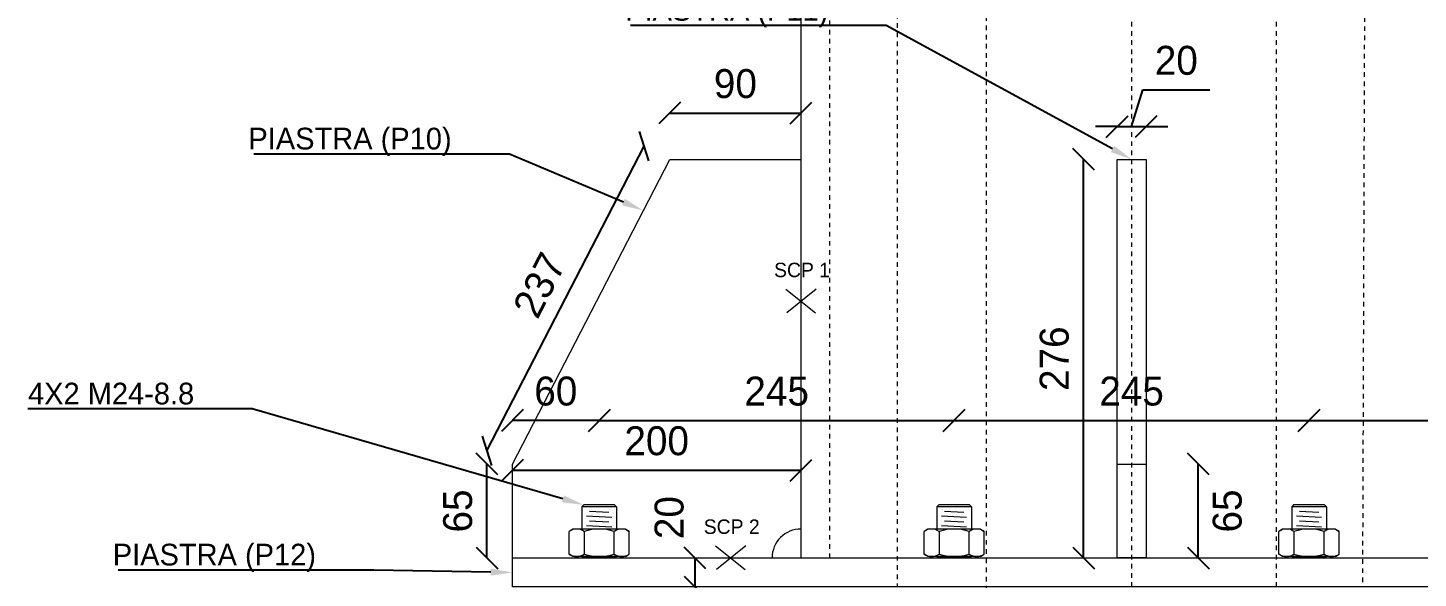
# Model space of a CAD drawing. Header units: millimetres. Extents: x -6949 to 549764, y -83146 to 127128.
# Drawn here: x 16166 to 17127, y -54581 to -54200 of the extents above; entities that cross this region are included whole.
import ezdxf
from ezdxf import colors
from ezdxf.entities.mleader import LeaderData, LeaderLine
from ezdxf.math import Vec2, Vec3

# ---------------------------------------------------------------- set-up
doc = ezdxf.new("R2010")
doc.units = ezdxf.units.MM
doc.linetypes.add('Tratto', pattern=[6.35, 3.175, -3.175])
for name, color, linetype, lineweight in [('armatura', 1, 'Continuous', 15), ('bulloni', 5, 'Continuous', 9), ('piastra', 6, 'Continuous', 18), ('S-COLS', 7, 'Continuous', 18), ('tratteggio', 253, 'Tratto', 15)]:
    doc.layers.add(name, color=color, linetype=linetype, lineweight=lineweight)
doc.layers.add('quote', color=7, linetype='Continuous', lineweight=5, true_color=0x383838)
doc.styles.get("Standard").update_dxf_attribs({"font": ''})
doc.styles.get('Standard').set_extended_font_data('Bahnschrift Light')
doc.dimstyles.new('Q 1_15', dxfattribs={"dimtxt": 20, "dimasz": 15, "dimexe": 0.18, "dimexo": 0.0625, "dimgap": 10, "dimtad": 2, "dimdec": 0, "dimzin": 0, "dimdsep": 46, "dimtxsty": 'Standard', "dimblk": 'OBLIQUE', "dimcen": 0, "dimse1": 1, "dimse2": 1, "dimadec": 0, "dimazin": 0, "dimtfac": 1, "dimtdec": 0, "dimtofl": 0, "dimtmove": 1, "dimatfit": 3, "dimfxl": 1, "dimtolj": 1, "dimtzin": 0, "dimarcsym": 1})

# ---------------------------------------------------------------- blocks, each defined once
blk = doc.blocks.new('_Oblique')
at = {"color": 0, "linetype": 'ByBlock', "lineweight": -2}
blk.add_line((-0.5, -0.5), (0.5, 0.5), dxfattribs=at)
blk = doc.blocks.new('*D830')
at = {"layer": 'Defpoints', "color": 0, "transparency": 16777216}
for p in [(16700.61, -54259.18), (16609.86, -54291.21), (16700.61, -54291.21)]:
    blk.add_point(p, dxfattribs=at)
at = {"layer": 'quote', "color": 0, "lineweight": -2, "transparency": 16777216}
blk.add_line((16609.86, -54259.18), (16700.61, -54259.18), dxfattribs=at)
at = {"layer": 'quote', "color": 0, "lineweight": -2, "transparency": 16777216, "xscale": 15, "yscale": 15, "zscale": 15, "rotation": 180}
blk.add_blockref('_Oblique', (16609.86, -54259.18), dxfattribs=at)
at = {"layer": 'quote', "color": 0, "lineweight": -2, "transparency": 16777216, "xscale": 15, "yscale": 15, "zscale": 15}
blk.add_blockref('_Oblique', (16700.61, -54259.18), dxfattribs=at)
at = {"layer": 'quote', "color": 0, "transparency": 16777216, "insert": (16655.24, -54238.95), "char_height": 20, "attachment_point": 5}
blk.add_mtext('\\A1;90', dxfattribs=at)
blk = doc.blocks.new('*D832')
at = {"layer": 'Defpoints', "color": 0, "transparency": 16777216}
for p in [(16592.24, -54282.1), (16609.86, -54291.21), (16501.08, -54501.76)]:
    blk.add_point(p, dxfattribs=at)
at = {"layer": 'quote', "color": 0, "lineweight": -2, "transparency": 16777216}
blk.add_line((16483.45, -54492.66), (16592.24, -54282.1), dxfattribs=at)
at = {"layer": 'quote', "color": 0, "lineweight": -2, "transparency": 16777216, "xscale": 15, "yscale": 15, "zscale": 15}
for p, rotation in [((16592.24, -54282.1), 62.67610907251751), ((16483.45, -54492.66), 242.6761090725175)]:
    blk.add_blockref('_Oblique', p, dxfattribs=dict(at, rotation=rotation))
at = {"layer": 'quote', "color": 0, "transparency": 16777216, "insert": (16519.89, -54378.1), "char_height": 20, "attachment_point": 5, "rotation": 62.67611}
blk.add_mtext('\\A1;237', dxfattribs=at)
blk = doc.blocks.new('*D833')
at = {"layer": 'Defpoints', "color": 0, "transparency": 16777216}
for p in [(16483.48, -54501.76), (16501.08, -54501.76), (16501.08, -54566.72)]:
    blk.add_point(p, dxfattribs=at)
at = {"layer": 'quote', "color": 0, "lineweight": -2, "transparency": 16777216}
blk.add_line((16483.48, -54566.72), (16483.48, -54501.76), dxfattribs=at)
at = {"layer": 'quote', "color": 0, "lineweight": -2, "transparency": 16777216, "xscale": 15, "yscale": 15, "zscale": 15}
for p, rotation in [((16483.48, -54501.76), 90), ((16483.48, -54566.72), 270)]:
    blk.add_blockref('_Oblique', p, dxfattribs=dict(at, rotation=rotation))
at = {"layer": 'quote', "color": 0, "transparency": 16777216, "insert": (16463.38, -54534.24), "char_height": 20, "attachment_point": 5, "rotation": 90}
blk.add_mtext('\\A1;65', dxfattribs=at)
blk = doc.blocks.new('*D836')
at = {"layer": 'Defpoints', "color": 0, "transparency": 16777216}
for p in [(16939.11, -54268.5), (16919.11, -54291.21), (16939.11, -54291.21)]:
    blk.add_point(p, dxfattribs=at)
at = {"layer": 'quote', "color": 0, "lineweight": -2, "transparency": 16777216}
for p, q in [((16929.11, -54268.5), (16936.73, -54243.09)), ((16936.73, -54243.09), (16983.25, -54243.09)), ((16919.11, -54268.5), (16904.11, -54268.5)), ((16919.11, -54268.5), (16939.11, -54268.5)), ((16939.11, -54268.5), (16954.11, -54268.5))]:
    blk.add_line(p, q, dxfattribs=at)
at = {"layer": 'quote', "color": 0, "lineweight": -2, "transparency": 16777216, "xscale": 15, "yscale": 15, "zscale": 15}
blk.add_blockref('_Oblique', (16919.11, -54268.5), dxfattribs=at)
at = {"layer": 'quote', "color": 0, "lineweight": -2, "transparency": 16777216, "xscale": 15, "yscale": 15, "zscale": 15, "rotation": 180}
blk.add_blockref('_Oblique', (16939.11, -54268.5), dxfattribs=at)
at = {"layer": 'quote', "color": 0, "transparency": 16777216, "insert": (16959.99, -54222.87), "char_height": 20, "attachment_point": 5}
blk.add_mtext('\\A1;20', dxfattribs=at)
blk = doc.blocks.new('*D837')
at = {"layer": 'Defpoints', "color": 0, "transparency": 16777216}
for p in [(16895.93, -54291.21), (16919.11, -54291.21), (16919.11, -54566.72)]:
    blk.add_point(p, dxfattribs=at)
at = {"layer": 'quote', "color": 0, "lineweight": -2, "transparency": 16777216}
blk.add_line((16895.93, -54566.72), (16895.93, -54291.21), dxfattribs=at)
at = {"layer": 'quote', "color": 0, "lineweight": -2, "transparency": 16777216, "xscale": 15, "yscale": 15, "zscale": 15}
for p, rotation in [((16895.93, -54291.21), 90), ((16895.93, -54566.72), 270)]:
    blk.add_blockref('_Oblique', p, dxfattribs=dict(at, rotation=rotation))
at = {"layer": 'quote', "color": 0, "transparency": 16777216, "insert": (16875.72, -54428.96), "char_height": 20, "attachment_point": 5, "rotation": 90}
blk.add_mtext('\\A1;276', dxfattribs=at)
blk = doc.blocks.new('*D838')
at = {"layer": 'Defpoints', "color": 0, "transparency": 16777216}
for p in [(16939.11, -54501.76), (16975.18, -54501.76), (16939.11, -54566.72)]:
    blk.add_point(p, dxfattribs=at)
at = {"layer": 'quote', "color": 0, "lineweight": -2, "transparency": 16777216}
blk.add_line((16975.18, -54566.72), (16975.18, -54501.76), dxfattribs=at)
at = {"layer": 'quote', "color": 0, "lineweight": -2, "transparency": 16777216, "xscale": 15, "yscale": 15, "zscale": 15}
for p, rotation in [((16975.18, -54501.76), 90), ((16975.18, -54566.72), 270)]:
    blk.add_blockref('_Oblique', p, dxfattribs=dict(at, rotation=rotation))
at = {"layer": 'quote', "color": 0, "transparency": 16777216, "insert": (16995.28, -54534.24), "char_height": 20, "attachment_point": 5, "rotation": 90}
blk.add_mtext('\\A1;65', dxfattribs=at)
blk = doc.blocks.new('*D840')
at = {"layer": 'Defpoints', "color": 0, "transparency": 16777216}
for p in [(16806.41, -54471.69), (16561.11, -54530.04), (16806.41, -54530.04)]:
    blk.add_point(p, dxfattribs=at)
at = {"layer": 'quote', "color": 0, "lineweight": -2, "transparency": 16777216}
blk.add_line((16561.11, -54471.69), (16806.41, -54471.69), dxfattribs=at)
at = {"layer": 'quote', "color": 0, "lineweight": -2, "transparency": 16777216, "xscale": 15, "yscale": 15, "zscale": 15, "rotation": 180}
blk.add_blockref('_Oblique', (16561.11, -54471.69), dxfattribs=at)
at = {"layer": 'quote', "color": 0, "lineweight": -2, "transparency": 16777216, "xscale": 15, "yscale": 15, "zscale": 15}
blk.add_blockref('_Oblique', (16806.41, -54471.69), dxfattribs=at)
at = {"layer": 'quote', "color": 0, "transparency": 16777216, "insert": (16683.76, -54451.48), "char_height": 20, "attachment_point": 5}
blk.add_mtext('\\A1;245', dxfattribs=at)
blk = doc.blocks.new('*D841')
at = {"layer": 'Defpoints', "color": 0, "transparency": 16777216}
for p in [(17051.71, -54471.69), (16806.41, -54530.04), (17051.71, -54530.04)]:
    blk.add_point(p, dxfattribs=at)
at = {"layer": 'quote', "color": 0, "lineweight": -2, "transparency": 16777216}
blk.add_line((16806.41, -54471.69), (17051.71, -54471.69), dxfattribs=at)
at = {"layer": 'quote', "color": 0, "lineweight": -2, "transparency": 16777216, "xscale": 15, "yscale": 15, "zscale": 15, "rotation": 180}
blk.add_blockref('_Oblique', (16806.41, -54471.69), dxfattribs=at)
at = {"layer": 'quote', "color": 0, "lineweight": -2, "transparency": 16777216, "xscale": 15, "yscale": 15, "zscale": 15}
blk.add_blockref('_Oblique', (17051.71, -54471.69), dxfattribs=at)
at = {"layer": 'quote', "color": 0, "transparency": 16777216, "insert": (16929.06, -54451.48), "char_height": 20, "attachment_point": 5}
blk.add_mtext('\\A1;245', dxfattribs=at)
blk = doc.blocks.new('*D842')
at = {"layer": 'Defpoints', "color": 0, "transparency": 16777216}
for p in [(17297.01, -54471.69), (17051.71, -54530.04), (17297.01, -54530.04)]:
    blk.add_point(p, dxfattribs=at)
at = {"layer": 'quote', "color": 0, "lineweight": -2, "transparency": 16777216}
blk.add_line((17051.71, -54471.69), (17297.01, -54471.69), dxfattribs=at)
at = {"layer": 'quote', "color": 0, "lineweight": -2, "transparency": 16777216, "xscale": 15, "yscale": 15, "zscale": 15, "rotation": 180}
blk.add_blockref('_Oblique', (17051.71, -54471.69), dxfattribs=at)
at = {"layer": 'quote', "color": 0, "lineweight": -2, "transparency": 16777216, "xscale": 15, "yscale": 15, "zscale": 15}
blk.add_blockref('_Oblique', (17297.01, -54471.69), dxfattribs=at)
at = {"layer": 'quote', "color": 0, "transparency": 16777216, "insert": (17174.36, -54451.48), "char_height": 20, "attachment_point": 5}
blk.add_mtext('\\A1;245', dxfattribs=at)
blk = doc.blocks.new('*D844')
at = {"layer": 'Defpoints', "color": 0, "transparency": 16777216}
for p in [(16501.11, -54471.69), (16561.11, -54530.04), (16501.11, -54566.72)]:
    blk.add_point(p, dxfattribs=at)
at = {"layer": 'quote', "color": 0, "lineweight": -2, "transparency": 16777216}
blk.add_line((16561.11, -54471.69), (16501.11, -54471.69), dxfattribs=at)
at = {"layer": 'quote', "color": 0, "lineweight": -2, "transparency": 16777216, "xscale": 15, "yscale": 15, "zscale": 15, "rotation": 180}
blk.add_blockref('_Oblique', (16501.11, -54471.69), dxfattribs=at)
at = {"layer": 'quote', "color": 0, "lineweight": -2, "transparency": 16777216, "xscale": 15, "yscale": 15, "zscale": 15}
blk.add_blockref('_Oblique', (16561.11, -54471.69), dxfattribs=at)
at = {"layer": 'quote', "color": 0, "transparency": 16777216, "insert": (16531.11, -54451.46), "char_height": 20, "attachment_point": 5}
blk.add_mtext('\\A1;60', dxfattribs=at)
blk = doc.blocks.new('*D857')
at = {"layer": 'Defpoints', "color": 0, "transparency": 16777216}
for p in [(16515.12, -54566.72), (16515.12, -54586.72), (16627.26, -54586.72)]:
    blk.add_point(p, dxfattribs=at)
at = {"layer": 'quote', "color": 0, "lineweight": -2, "transparency": 16777216}
blk.add_line((16627.26, -54566.72), (16627.26, -54586.72), dxfattribs=at)
at = {"layer": 'quote', "color": 0, "lineweight": -2, "transparency": 16777216, "xscale": 15, "yscale": 15, "zscale": 15}
for p, rotation in [((16627.26, -54566.72), 90), ((16627.26, -54586.72), 270)]:
    blk.add_blockref('_Oblique', p, dxfattribs=dict(at, rotation=rotation))
at = {"layer": 'quote', "color": 0, "transparency": 16777216, "insert": (16609.53, -54538.82), "char_height": 20, "attachment_point": 5, "rotation": 90}
blk.add_mtext('\\A1;20', dxfattribs=at)
blk = doc.blocks.new('*D885')
at = {"layer": 'Defpoints', "color": 0, "transparency": 16777216}
for p in [(16700.61, -54506.05), (16501.08, -54534.24), (16700.61, -54534.24)]:
    blk.add_point(p, dxfattribs=at)
at = {"layer": 'quote', "color": 0, "lineweight": -2, "transparency": 16777216}
blk.add_line((16501.08, -54506.05), (16700.61, -54506.05), dxfattribs=at)
at = {"layer": 'quote', "color": 0, "lineweight": -2, "transparency": 16777216, "xscale": 15, "yscale": 15, "zscale": 15, "rotation": 180}
blk.add_blockref('_Oblique', (16501.08, -54506.05), dxfattribs=at)
at = {"layer": 'quote', "color": 0, "lineweight": -2, "transparency": 16777216, "xscale": 15, "yscale": 15, "zscale": 15}
blk.add_blockref('_Oblique', (16700.61, -54506.05), dxfattribs=at)
at = {"layer": 'quote', "color": 0, "transparency": 16777216, "insert": (16600.84, -54485.82), "char_height": 20, "attachment_point": 5}
blk.add_mtext('\\A1;200', dxfattribs=at)
blk = doc.blocks.new('x')
at = {"layer": 'quote', "color": 1, "lineweight": 20}
for p, q in [((12519.77, -46826.46), (12540.09, -46842.86)), ((12540.61, -46826.46), (12520.29, -46842.86))]:
    blk.add_line(p, q, dxfattribs=at)

msp = doc.modelspace()

# ---------------------------------------------------------------- linework, layer by layer
at = {"layer": 'armatura', "color": 252, "linetype": 'Tratto', "true_color": 0x939598}
for points in [[(16828.89, -55173.44), (16828.87, -53749.22)], [(16766.95, -53771.64), (16766.95, -54586.72)], [(16929.11, -53796.13), (16929.11, -54586.72)], [(17091.23, -53830.94), (17088.65, -54586.72)], [(17029.33, -54586.71), (17029.33, -53855.19)]]:
    msp.add_lwpolyline(points, dxfattribs=at)
at = {"layer": 'bulloni'}
for p, q in [((16550.44, -54530.04), (16549.11, -54531.38)), ((16549.11, -54531.38), (16549.11, -54546.72)), ((16573.11, -54531.38), (16549.11, -54531.38)), ((16571.78, -54530.04), (16550.44, -54530.04)), ((16554.44, -54534.26), (16567.78, -54535.01)), ((16573.11, -54531.38), (16571.78, -54530.04)), ((16573.11, -54531.38), (16573.11, -54546.72)), ((16795.74, -54530.04), (16794.41, -54531.38)), ((16794.41, -54531.38), (16794.41, -54546.72)), ((16818.41, -54531.38), (16794.41, -54531.38)), ((16817.08, -54530.04), (16795.74, -54530.04)), ((16799.74, -54534.26), (16813.08, -54535.01)), ((16818.41, -54531.38), (16817.08, -54530.04)), ((16818.41, -54531.38), (16818.41, -54546.72)), ((17041.04, -54530.04), (17039.71, -54531.38)), ((17039.71, -54531.38), (17039.71, -54546.72)), ((17063.71, -54531.38), (17039.71, -54531.38)), ((17062.38, -54530.04), (17041.04, -54530.04)), ((17045.04, -54534.26), (17058.38, -54535.01)), ((17063.71, -54531.38), (17062.38, -54530.04)), ((17063.71, -54531.38), (17063.71, -54546.72)), ((16552.44, -54537.48), (16569.78, -54538.45)), ((16552.44, -54544.15), (16569.78, -54545.12)), ((16554.44, -54540.93), (16567.78, -54541.68)), ((16797.74, -54537.48), (16815.08, -54538.45)), ((16797.74, -54544.15), (16815.08, -54545.12)), ((16799.74, -54540.93), (16813.08, -54541.68)), ((17043.04, -54537.48), (17060.38, -54538.45)), ((17043.04, -54544.15), (17060.38, -54545.12)), ((17045.04, -54540.93), (17058.38, -54541.68)), ((16542.84, -54546.72), (16540.32, -54548.39)), ((16540.32, -54564.04), (16540.32, -54548.39)), ((16579.38, -54546.72), (16542.84, -54546.72)), ((16550.72, -54548.39), (16550.72, -54564.04)), ((16571.5, -54564.04), (16571.5, -54548.39)), ((16579.38, -54546.72), (16581.89, -54548.39)), ((16581.89, -54564.04), (16581.89, -54548.39)), ((16788.14, -54546.72), (16785.62, -54548.39)), ((16785.62, -54564.04), (16785.62, -54548.39)), ((16824.68, -54546.72), (16788.14, -54546.72)), ((16796.02, -54548.39), (16796.02, -54564.04)), ((16816.8, -54564.04), (16816.8, -54548.39)), ((16824.68, -54546.72), (16827.19, -54548.39)), ((16827.19, -54564.04), (16827.19, -54548.39)), ((17033.44, -54546.72), (17030.92, -54548.39)), ((17030.92, -54564.04), (17030.92, -54548.39)), ((17069.98, -54546.72), (17033.44, -54546.72)), ((17041.32, -54548.39), (17041.32, -54564.04)), ((17062.1, -54564.04), (17062.1, -54548.39)), ((17069.98, -54546.72), (17072.49, -54548.39)), ((17072.49, -54564.04), (17072.49, -54548.39)), ((16542.84, -54565.72), (16540.32, -54564.04)), ((16579.38, -54565.72), (16581.89, -54564.04)), ((16788.14, -54565.72), (16785.62, -54564.04)), ((16824.68, -54565.72), (16827.19, -54564.04)), ((17033.44, -54565.72), (17030.92, -54564.04)), ((17069.98, -54565.72), (17072.49, -54564.04)), ((16579.38, -54565.72), (16542.84, -54565.72)), ((16573.11, -54566.72), (16549.11, -54566.72)), ((16824.68, -54565.72), (16788.14, -54565.72)), ((16818.41, -54566.72), (16794.41, -54566.72)), ((17069.98, -54565.72), (17033.44, -54565.72)), ((17063.71, -54566.72), (17039.71, -54566.72))]:
    msp.add_line(p, q, dxfattribs=at)
for centre, radius, start, end in [((16545.52, -54555.61), 8.9, 54.26215, 125.73785), ((16561.11, -54579.79), 33.07, 71.68582, 108.31418), ((16576.7, -54555.61), 8.9, 54.26215, 125.73785), ((16790.82, -54555.61), 8.9, 54.26215, 125.73785), ((16806.41, -54579.79), 33.07, 71.68582, 108.31418), ((16822, -54555.61), 8.9, 54.26215, 125.73785), ((17036.12, -54555.61), 8.9, 54.26215, 125.73785), ((17051.71, -54579.79), 33.07, 71.68582, 108.31418), ((17067.3, -54555.61), 8.9, 54.26215, 125.73785), ((16545.52, -54556.82), 8.9, 234.26215, 305.73785), ((16561.11, -54532.64), 33.07, 251.68582, 288.31418), ((16576.7, -54556.82), 8.9, 234.26215, 305.73785), ((16790.82, -54556.82), 8.9, 234.26215, 305.73785), ((16806.41, -54532.64), 33.07, 251.68582, 288.31418), ((16822, -54556.82), 8.9, 234.26215, 305.73785), ((17036.12, -54556.82), 8.9, 234.26215, 305.73785), ((17051.71, -54532.64), 33.07, 251.68582, 288.31418), ((17067.3, -54556.82), 8.9, 234.26215, 305.73785)]:
    msp.add_arc(centre, radius, start, end, dxfattribs=at)
at = {"layer": 'piastra'}
for points in [[(16501.08, -54566.72), (16501.08, -54501.76), (16609.86, -54291.21), (16700.61, -54291.21)], [(16919.11, -54501.76), (16939.11, -54501.76)]]:
    msp.add_lwpolyline(points, dxfattribs=at)
for points in [[(16919.11, -54291.21), (16939.11, -54291.21), (16939.11, -54566.72), (16919.11, -54566.72)], [(17357.11, -54586.72), (16501.11, -54586.72), (16501.11, -54566.72), (17357.11, -54566.72)]]:
    msp.add_lwpolyline(points, close=True, dxfattribs=at)
msp.add_arc((16700.55, -54566.65), 19.94, 89.81819, 180.18181, dxfattribs=at)
at = {"layer": 'S-COLS'}
msp.add_lwpolyline([(16700.61, -54566.72), (16700.61, -54030.15)], dxfattribs=at)
at = {"layer": 'tratteggio'}
msp.add_lwpolyline([(16720.61, -54566.72), (16720.61, -54021.14)], dxfattribs=at)

# ---------------------------------------------------------------- block references
at = {"layer": 'quote'}
for p in [(4170.42, -7554.38), (4121.8, -7731.85)]:
    msp.add_blockref('x', p, dxfattribs=at)

# ---------------------------------------------------------------- texts
at = {"layer": 'quote', "color": 1, "char_height": 10, "attachment_point": 1}
for s, insert in [('SCP 1', (16681.98, -54362.62)), ('SCP 2', (16633.36, -54540.08))]:
    msp.add_mtext_dynamic_manual_height_columns(s, width=110.5549, gutter_width=1, heights=[0], dxfattribs=dict(at, insert=insert))

# ---------------------------------------------------------------- dimensions: what is measured, and where the dimension line sits
at = {"layer": 'quote'}
for base, p1, p2, picture, middle in [((16939.11, -54268.5), (16919.11, -54291.21), (16939.11, -54291.21), '*D836', (16946.73, -54222.87)), ((16501.11, -54471.69), (16561.11, -54530.04), (16501.11, -54566.72), '*D844', (16531.11, -54451.46)), ((16806.41, -54471.69), (16561.11, -54530.04), (16806.41, -54530.04), '*D840', (16683.76, -54451.48)), ((17051.71, -54471.69), (16806.41, -54530.04), (17051.71, -54530.04), '*D841', (16929.06, -54451.48)), ((17297.01, -54471.69), (17051.71, -54530.04), (17297.01, -54530.04), '*D842', (17174.36, -54451.48))]:
    dim = msp.add_linear_dim(base=base, p1=p1, p2=p2, dimstyle='Q 1_15', dxfattribs=at)
    dim.commit()
    dim.dimension.update_dxf_attribs({"geometry": picture, "text_midpoint": middle})
dim = msp.add_aligned_dim(p1=(16609.86, -54291.21), p2=(16700.61, -54291.21), distance=32.03, text='90', dimstyle='Q 1_15', dxfattribs=at)
dim.commit()
dim.dimension.update_dxf_attribs({"geometry": '*D830', "text_midpoint": (16655.24, -54238.95)})
for p1, p2, distance, picture, middle in [((16501.08, -54501.76), (16609.86, -54291.21), 19.84, '*D832', (16519.89, -54378.1)), ((16501.08, -54534.24), (16700.61, -54534.24), 28.2, '*D885', (16600.84, -54485.82))]:
    dim = msp.add_aligned_dim(p1=p1, p2=p2, distance=distance, dimstyle='Q 1_15', dxfattribs=at)
    dim.commit()
    dim.dimension.update_dxf_attribs({"geometry": picture, "text_midpoint": middle})
for base, p1, p2, picture, middle in [((16895.93, -54291.21), (16919.11, -54566.72), (16919.11, -54291.21), '*D837', (16875.72, -54428.96)), ((16483.48, -54501.76), (16501.08, -54566.72), (16501.08, -54501.76), '*D833', (16463.38, -54534.24)), ((16975.18, -54501.76), (16939.11, -54566.72), (16939.11, -54501.76), '*D838', (16995.28, -54534.24))]:
    dim = msp.add_linear_dim(base=base, p1=p1, p2=p2, angle=90, dimstyle='Q 1_15', dxfattribs=at)
    dim.commit()
    dim.dimension.update_dxf_attribs({"geometry": picture, "text_midpoint": middle})
dim = msp.add_linear_dim(base=(16627.26, -54586.72), p1=(16515.12, -54566.72), p2=(16515.12, -54586.72), angle=270, dimstyle='Q 1_15', dxfattribs=at)
dim.commit()
dim.dimension.update_dxf_attribs({"geometry": '*D857', "text_midpoint": (16629.76, -54538.82), "dimtype": 161})

# ---------------------------------------------------------------- leaders
ml = msp.add_multileader_mtext('Standard', dxfattribs=at)
ml.set_content('PIASTRA (P11)', color=256)
ml.set_leader_properties()
ml.build(insert=Vec2(0, 0))
ml.multileader.update_dxf_attribs({"text_left_attachment_type": 5, "text_right_attachment_type": 6, "dogleg_length": 30, "arrow_head_size": 15})
ctx = ml.context
ctx.base_point, ctx.char_height, ctx.arrow_head_size, ctx.landing_gap_size, ctx.plane_origin = Vec3(16584.77, -54200.16), 15, 15, 10, Vec3(16918.75, -54247.05)
ctx.left_attachment, ctx.right_attachment, ctx.text_align_type = 5, 6, 2
notes = []
notes.append((ctx, [(0, (1, 1, 0), (16759.49, -54198.56), (-1, 0), 30, [(0, [(16929.11, -54291.21)], 0, [])])]))
ctx.mtext.insert, ctx.mtext.alignment, ctx.mtext.flow_direction = Vec3(16719.49, -54180.33), 3, 5
ml = msp.add_multileader_mtext('Standard', dxfattribs=at)
ml.set_content('PIASTRA (P10)', color=256)
ml.set_leader_properties()
ml.build(insert=Vec2(0, 0))
ml.multileader.update_dxf_attribs({"text_left_attachment_type": 5, "text_right_attachment_type": 6, "dogleg_length": 30, "arrow_head_size": 15})
ctx = ml.context
ctx.base_point, ctx.char_height, ctx.arrow_head_size, ctx.landing_gap_size, ctx.plane_origin = Vec3(16319.74, -54289.16), 15, 15, 10, Vec3(16581.25, -54282.37)
ctx.left_attachment, ctx.right_attachment, ctx.text_align_type = 5, 6, 2
notes.append((ctx, [(0, (1, 1, 0), (16499.1, -54287.56), (-1, 0), 30, [(0, [(16591.62, -54326.53)], 0, [])])]))
ctx.mtext.insert, ctx.mtext.alignment, ctx.mtext.flow_direction = Vec3(16459.1, -54269.33), 3, 5
ml = msp.add_multileader_mtext('Standard', dxfattribs=at)
ml.set_content('4X2 M24-8.8', color=256)
ml.set_leader_properties()
ml.build(insert=Vec2(0, 0))
ml.multileader.update_dxf_attribs({"text_left_attachment_type": 5, "text_right_attachment_type": 6, "dogleg_length": 30, "arrow_head_size": 15})
ctx = ml.context
ctx.base_point, ctx.char_height, ctx.arrow_head_size, ctx.landing_gap_size, ctx.plane_origin = Vec3(16157.3, -54463.71), 15, 15, 10, Vec3(15969.8, -54372.2)
ctx.left_attachment, ctx.right_attachment, ctx.text_align_type = 5, 6, 2
notes.append((ctx, [(1, (1, 1, 0), (16321.18, -54463.56), (-1, 0), 30, [(1, [(16550.44, -54530.04)], 0, [])])]))
ctx.mtext.insert, ctx.mtext.alignment, ctx.mtext.flow_direction = Vec3(16281.18, -54445.56), 3, 5
ml = msp.add_multileader_mtext('Standard', dxfattribs=at)
ml.set_content('PIASTRA (P12)', color=256)
ml.set_leader_properties()
ml.build(insert=Vec2(0, 0))
ml.multileader.update_dxf_attribs({"text_left_attachment_type": 5, "text_right_attachment_type": 6, "dogleg_length": 30, "arrow_head_size": 15})
ctx = ml.context
ctx.base_point, ctx.char_height, ctx.arrow_head_size, ctx.landing_gap_size, ctx.plane_origin = Vec3(16226.74, -54576.72), 15, 15, 10, Vec3(16490.75, -54522.56)
ctx.left_attachment, ctx.right_attachment, ctx.text_align_type = 5, 6, 2
notes.append((ctx, [(0, (1, 1, 0), (16405.35, -54575.12), (-1, 0), 30, [(0, [(16501.11, -54576.72)], 0, [])])]))
ctx.mtext.insert, ctx.mtext.alignment, ctx.mtext.flow_direction = Vec3(16365.35, -54556.89), 3, 5
for ctx, leaders in notes:
    for number, flags, end, landing, length, lines in leaders:
        leader = LeaderData()
        leader.index, (leader.has_last_leader_line, leader.has_dogleg_vector, leader.attachment_direction) = number, flags
        leader.last_leader_point, leader.dogleg_vector, leader.dogleg_length = Vec3(end), Vec3(landing), length
        for number, points, colour, breaks in lines:
            line = LeaderLine()
            line.index, line.vertices, line.color, line.breaks = number, Vec3.list(points), colors.encode_raw_color(colour), breaks
            leader.lines.append(line)
        ctx.leaders.append(leader)

doc.saveas('drawing.dxf')
